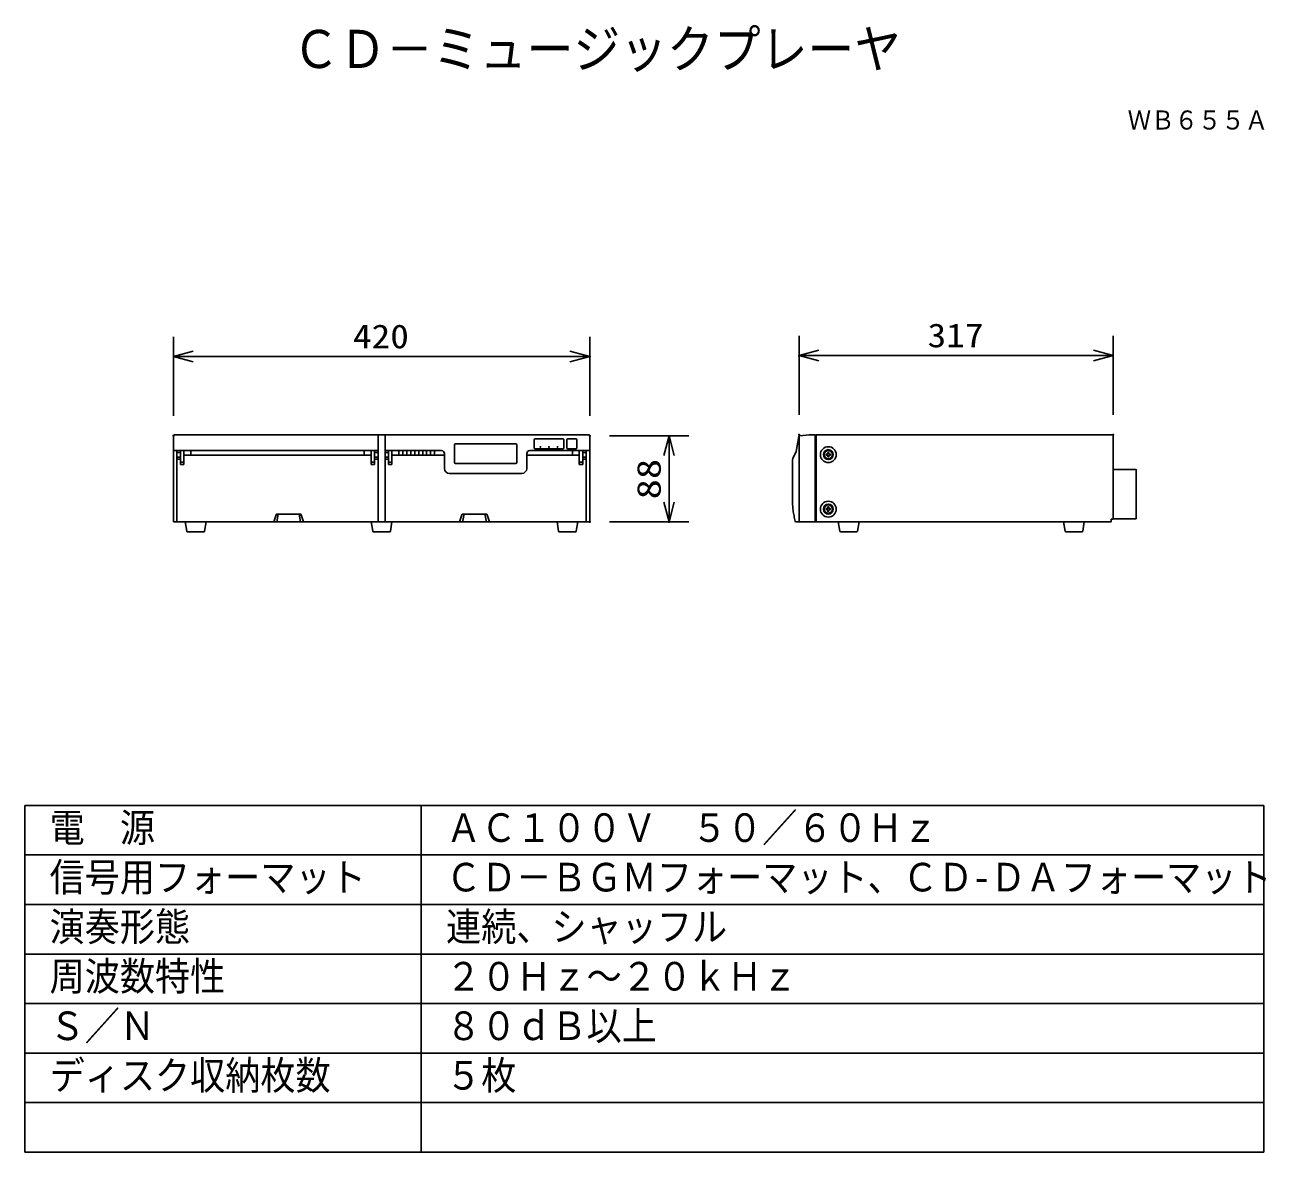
# Model space of a CAD drawing. Units: millimetres, scale not verified. Extents: x -63 to 63, y -57 to 57.
import ezdxf
from ezdxf.enums import TextEntityAlignment as Align

# ---------------------------------------------------------------- set-up
doc = ezdxf.new("R2010")
doc.units = ezdxf.units.MM
doc.header["$LTSCALE"] = 0.190236
doc.header["$PDMODE"] = 32
doc.header["$PDSIZE"] = 0.0951
for name, color, linetype in [('0-0_MOJI1', 2, 'Continuous'), ('0-1_TOUROKU', 1, 'Continuous'), ('0-2_WAKU', 1, 'Continuous'), ('0-3_GAIKEI', 1, 'Continuous'), ('0-4_SUNPO', 7, 'Continuous'), ('0-5_DEFPOINTS', 7, 'Continuous')]:
    doc.layers.add(name, color=color, linetype=linetype)
doc.styles.add('ＭＳ ゴシック', font='')
doc.styles.get('ＭＳ ゴシック').set_extended_font_data('MS Gothic')

# ---------------------------------------------------------------- blocks, each defined once
blk = doc.blocks.new('_OPEN30')
at = {"layer": '0-4_SUNPO'}
blk.add_line((0, 0), (-1, 0), dxfattribs=at)
blk.add_lwpolyline([(-1, 0.26795), (0, 0), (-1, -0.26795)], dxfattribs=at)

msp = doc.modelspace()

# ---------------------------------------------------------------- linework, layer by layer
at = {"layer": '0-2_WAKU', "color": 4}
for p, q in [((-62.5001, -56.5001), (-62.5, -21.5)), ((-62.4999, -21.5), (62.5001, -21.5)), ((-22.5, -56.5001), (-22.5, -21.5)), ((62.5001, -21.5), (62.5001, -56.5001)), ((-62.4999, -56.5001), (62.5001, -56.5001))]:
    msp.add_line(p, q, dxfattribs=at)
at = {"layer": '0-2_WAKU'}
for p, q in [((-62.4999, -26.5), (62.5001, -26.5)), ((-62.5, -31.5001), (62.5001, -31.5001)), ((-62.4999, -36.5001), (62.5001, -36.5001)), ((-62.5001, -41.5001), (62.5001, -41.5001)), ((-62.5001, -46.5001), (62.5001, -46.5001)), ((-62.5001, -51.5001), (62.5001, -51.5001))]:
    msp.add_line(p, q, dxfattribs=at)
at = {"layer": '0-3_GAIKEI', "color": 3}
for p, q in [((-47.5088, 17.8), (-47.5088, 25.8)), ((-5.5088, 17.8), (-5.5088, 25.8)), ((15.6126, 17.9), (15.6126, 25.9)), ((47.3127, 17.9), (47.3127, 25.9)), ((-45.5088, 23.8), (-7.5088, 23.8)), ((45.3127, 23.9), (17.6126, 23.9))]:
    msp.add_line(p, q, dxfattribs=at)
at = {"layer": '0-3_GAIKEI', "color": 7}
for p, q in [((-47.5088, 7.1), (-47.5088, 15.8)), ((-47.4088, 15.9), (-5.6088, 15.9)), ((-26.8588, 7.1), (-26.8588, 15.9)), ((-26.1588, 7.1), (-26.1588, 15.9)), ((-5.5088, 7.1), (-5.5088, 15.8)), ((15.5981, 15.7248), (15.3307, 14.2102)), ((15.6126, 7.1078), (15.6126, 15.7619)), ((15.6869, 15.807), (16.6427, 15.9001)), ((17.2426, 15.9001), (16.6427, 15.9001)), ((17.2426, 15.8494), (17.2426, 15.9001)), ((17.2426, 15.8494), (17.3426, 15.8494)), ((17.3426, 15.9001), (47.213, 15.9001)), ((47.3127, 7.3709), (47.3127, 15.7996)), ((-26.8588, 7.1), (-26.8588, 14.3)), ((15.3307, 14.2102), (14.9992, 13.5001)), ((14.9428, 13.2463), (14.9428, 12.1011)), ((14.9428, 12.1), (14.9428, 9.4011)), ((14.9428, 9.4011), (14.944, 9.2603)), ((14.944, 9.2603), (14.9475, 9.1195)), ((14.9475, 9.1195), (14.953, 8.979)), ((14.953, 8.979), (14.9608, 8.8384)), ((14.9608, 8.8384), (14.9713, 8.6986)), ((14.9713, 8.6986), (14.9833, 8.5586)), ((14.9833, 8.5586), (14.9981, 8.4186)), ((14.9981, 8.4186), (15.0151, 8.279)), ((15.0151, 8.279), (15.0344, 8.1398)), ((15.0344, 8.1398), (15.0554, 8.0009)), ((15.0554, 8.0009), (15.0791, 7.8625)), ((15.0791, 7.8625), (15.1052, 7.7239)), ((15.1052, 7.7239), (15.1333, 7.5864)), ((15.1333, 7.5864), (15.1634, 7.4489)), ((-46.3088, 7.1), (-46.1504, 6.183)), ((-44.2088, 7.1), (-44.3673, 6.183)), ((-44.2088, 7.1), (-27.5588, 7.1)), ((-27.5588, 7.1), (-25.4588, 7.1)), ((-27.5588, 7.1), (-27.4004, 6.183)), ((-25.4588, 7.1), (-25.6173, 6.183)), ((-25.4588, 7.1), (-8.8088, 7.1)), ((-6.7088, 7.1), (-8.8088, 7.1)), ((-8.8088, 7.1), (-8.6503, 6.183)), ((-6.7088, 7.1), (-6.8672, 6.183)), ((-5.5088, 7.1), (-6.7088, 7.1)), ((15.1634, 7.4489), (15.1958, 7.312)), ((15.1958, 7.312), (15.23, 7.1763)), ((15.327, 7.1008), (47.1129, 7.1008)), ((19.5627, 7.1008), (19.7212, 6.1838)), ((21.6627, 7.1008), (21.5043, 6.1838)), ((42.2927, 7.1008), (42.4511, 6.1838)), ((44.3927, 7.1008), (44.2342, 6.1838)), ((47.1129, 7.3709), (47.1129, 7.1)), ((47.213, 7.3709), (47.1129, 7.3709)), ((47.213, 7.3709), (47.3127, 7.3709)), ((47.3127, 7.4112), (49.613, 7.4112)), ((-46.0518, 6.1), (-44.4883, 6.1)), ((-27.3018, 6.1), (-25.7382, 6.1)), ((-6.9658, 6.1), (-8.5294, 6.1)), ((21.4057, 6.1008), (19.8197, 6.1008)), ((44.1357, 6.1008), (42.5497, 6.1008))]:
    msp.add_line(p, q, dxfattribs=at)
at = {"layer": '0-3_GAIKEI'}
for p, q in [((-11.1147, 15.4), (-11.1147, 14.6)), ((-8.2147, 15.5), (-11.0147, 15.5)), ((-8.1147, 15.4), (-8.1147, 14.6)), ((-7.8088, 14.6), (-7.8088, 15.4)), ((-6.9088, 15.5), (-7.7088, 15.5)), ((-6.8088, 14.6), (-6.8088, 15.4)), ((17.2426, 7.1008), (17.2426, 15.8494)), ((17.3426, 7.1008), (17.3426, 15.9001)), ((-47.5088, 14.3), (-26.8588, 14.3)), ((-47.1588, 7.1), (-47.1588, 14.3)), ((-47.1588, 14.1), (-46.8088, 14.1)), ((-46.8088, 12.9), (-46.8088, 14.3)), ((-46.4588, 12.9), (-46.4588, 14.3)), ((-46.4588, 13.85), (-27.5588, 13.85)), ((-45.7588, 13.85), (-45.7588, 14.3)), ((-28.2588, 13.85), (-28.2588, 14.3)), ((-27.5588, 12.9), (-27.5588, 14.3)), ((-27.2088, 12.9), (-27.2088, 14.3)), ((-26.8588, 14.1), (-27.2088, 14.1)), ((-20.4588, 14.3), (-26.1588, 14.3)), ((-26.1588, 14.1), (-25.8088, 14.1)), ((-25.8088, 12.9), (-25.8088, 14.3)), ((-25.4588, 12.9), (-25.4588, 14.3)), ((-20.1588, 13.85), (-25.4588, 13.85)), ((-24.7588, 13.85), (-24.7588, 14.3)), ((-24.3588, 13.85), (-24.3588, 14.3)), ((-23.9588, 13.85), (-23.9588, 14.3)), ((-23.5588, 13.85), (-23.5588, 14.3)), ((-23.1588, 13.85), (-23.1588, 14.3)), ((-22.7588, 13.85), (-22.7588, 14.3)), ((-22.3588, 13.85), (-22.3588, 14.3)), ((-21.9588, 13.85), (-21.9588, 14.3)), ((-21.5588, 13.85), (-21.5588, 14.3)), ((-21.1588, 13.85), (-21.1588, 14.3)), ((-20.1588, 12.5), (-20.1588, 14)), ((-19.1588, 13.1), (-19.1588, 14.9)), ((-12.9588, 15), (-19.0588, 15)), ((-12.8588, 13.1), (-12.8588, 14.9)), ((-11.8588, 12.5), (-11.8588, 14)), ((-6.5588, 13.85), (-11.8588, 13.85)), ((-5.5088, 14.3), (-11.5588, 14.3)), ((-8.2147, 14.5), (-11.0147, 14.5)), ((-6.9088, 14.5), (-7.7088, 14.5)), ((-7.2588, 13.85), (-7.2588, 14.3)), ((-6.5588, 12.9), (-6.5588, 14.3)), ((-6.2088, 12.9), (-6.2088, 14.3)), ((-5.8588, 14.1), (-6.2088, 14.1)), ((-5.8588, 7.1), (-5.8588, 14.3)), ((18.3477, 13.9512), (18.4513, 13.9512)), ((18.3477, 13.8484), (18.3477, 13.9512)), ((18.4513, 13.8484), (18.3477, 13.8484)), ((18.5113, 14.1146), (18.6145, 14.1146)), ((18.5113, 14.0112), (18.5113, 14.1146)), ((18.5113, 13.6849), (18.5113, 13.7884)), ((18.6145, 14.1146), (18.6145, 14.0112)), ((18.6145, 13.7884), (18.6145, 13.6849)), ((18.6745, 13.9512), (18.7774, 13.9512)), ((18.7774, 13.8484), (18.6745, 13.8484)), ((18.7774, 13.9512), (18.7774, 13.8484)), ((-47.1588, 13.65), (-46.8088, 13.65)), ((-47.1588, 13.45), (-46.8088, 13.45)), ((-46.8088, 13.15), (-46.4588, 13.15)), ((-46.8088, 12.9), (-46.4588, 12.9)), ((-27.2088, 13.15), (-27.5588, 13.15)), ((-27.2088, 12.9), (-27.5588, 12.9)), ((-26.8588, 13.65), (-27.2088, 13.65)), ((-26.8588, 13.45), (-27.2088, 13.45)), ((-26.1588, 13.65), (-25.8088, 13.65)), ((-26.1588, 13.45), (-25.8088, 13.45)), ((-25.8088, 13.15), (-25.4588, 13.15)), ((-25.8088, 12.9), (-25.4588, 12.9)), ((-12.9588, 13), (-19.0588, 13)), ((-6.2088, 13.15), (-6.5588, 13.15)), ((-6.2088, 12.9), (-6.5588, 12.9)), ((-5.8588, 13.65), (-6.2088, 13.65)), ((-5.8588, 13.45), (-6.2088, 13.45)), ((18.6145, 13.6849), (18.5113, 13.6849)), ((-12.3588, 12), (-19.6588, 12)), ((-37.3838, 7.1), (-37.1586, 7.8295)), ((-37.0838, 7.1), (-36.9338, 7.9)), ((-37.063, 7.9), (-34.7046, 7.9)), ((-34.8338, 7.9), (-34.6838, 7.1)), ((-34.3838, 7.1), (-34.6091, 7.8295)), ((-18.6338, 7.1), (-18.4086, 7.8295)), ((-18.1838, 7.9), (-18.3338, 7.1)), ((-15.9546, 7.9), (-18.313, 7.9)), ((-15.9338, 7.1), (-16.0838, 7.9)), ((-15.6338, 7.1), (-15.859, 7.8295)), ((18.6145, 8.6158), (18.6145, 8.5125)), ((18.6145, 8.2897), (18.6145, 8.1861)), ((18.7774, 8.3497), (18.6745, 8.3497))]:
    msp.add_line(p, q, dxfattribs=at)
at = {"layer": '0-3_GAIKEI', "color": 7}
for points in [[(47.3127, 15.7996), (47.3123, 15.8101), (47.3103, 15.82), (47.3084, 15.8296), (47.3049, 15.8387), (47.3006, 15.8471), (47.2955, 15.8557), (47.2899, 15.8636), (47.2835, 15.8707), (47.2761, 15.8771), (47.2687, 15.8825), (47.2605, 15.8878), (47.2519, 15.8919), (47.2426, 15.8954), (47.2328, 15.8977), (47.2229, 15.8993), (47.213, 15.9001)], [(49.613, 7.4112), (49.613, 12.4109), (47.3127, 12.4109)], [(-47.5088, 7.1), (-46.3088, 7.1), (-44.2088, 7.1)]]:
    msp.add_lwpolyline(points, dxfattribs=at)
at = {"layer": '0-3_GAIKEI'}
for points in [[(18.4513, 8.3497), (18.3477, 8.3497), (18.3477, 8.4525), (18.4513, 8.4525)], [(18.5113, 8.5125), (18.5113, 8.6158), (18.6145, 8.6158)], [(18.6145, 8.1861), (18.5113, 8.1861), (18.5113, 8.2897)], [(18.6745, 8.4525), (18.7774, 8.4525), (18.7774, 8.3497)]]:
    msp.add_lwpolyline(points, dxfattribs=at)
for centre, radius in [((-10.4806, 14.6722), 0.0327), ((-9.6222, 14.6722), 0.0327), ((-8.7488, 14.6722), 0.0327), ((18.5629, 13.8997), 0.8001), ((18.5629, 13.8997), 0.5002), ((18.5629, 13.8997), 0.4147), ((18.5629, 8.401), 0.8001), ((18.5629, 8.401), 0.5002), ((18.5629, 8.401), 0.4147)]:
    msp.add_circle(centre, radius, dxfattribs=at)
at = {"layer": '0-3_GAIKEI', "color": 7}
for centre, radius, start, end in [((-47.4088, 15.8), 0.1, 90, 180), ((-5.6088, 15.8), 0.1, 0, 90), ((15.6966, 15.7075), 0.1, 95.56148, 169.98908), ((15.5428, 13.2463), 0.6, 154.97263, 180), ((15.327, 7.2008), 0.1, 194.15141, 270), ((-46.0518, 6.2), 0.1, 189.80344, 270), ((-44.4658, 6.2), 0.1, 270, 350.19656), ((-27.3018, 6.2), 0.1, 189.80344, 270), ((-25.7158, 6.2), 0.1, 270, 350.19656), ((-8.5518, 6.2), 0.1, 189.80344, 270), ((-6.9658, 6.2), 0.1, 270, 350.19656), ((19.8197, 6.2008), 0.1, 189.80344, 270), ((21.4057, 6.2008), 0.1, 270, 350.19656), ((42.5497, 6.2008), 0.1, 189.80344, 270), ((44.1357, 6.2008), 0.1, 270, 350.19656)]:
    msp.add_arc(centre, radius, start, end, dxfattribs=at)
at = {"layer": '0-3_GAIKEI'}
for centre, radius, start, end in [((-11.0147, 15.4), 0.1, 90, 180), ((-8.2147, 15.4), 0.1, 0, 90), ((-7.7088, 15.4), 0.1, 90, 180), ((-6.9088, 15.4), 0.1, 0, 90), ((-20.4588, 14), 0.3, 0, 90), ((-19.0588, 14.9), 0.1, 90, 180), ((-12.9588, 14.9), 0.1, 0, 90), ((-11.5588, 14), 0.3, 90, 180), ((-11.0147, 14.6), 0.1, 180, 270), ((-8.2147, 14.6), 0.1, 270, 0), ((-7.7088, 14.6), 0.1, 180, 270), ((-6.9088, 14.6), 0.1, 270, 0), ((18.4513, 14.0112), 0.06, 270, 0), ((18.4513, 13.7884), 0.06, 0, 90), ((18.6745, 14.0112), 0.06, 180, 270), ((18.6745, 13.7884), 0.06, 90, 180), ((-19.0588, 13.1), 0.1, 180, 270), ((-12.9588, 13.1), 0.1, 270, 0), ((-19.6588, 12.5), 0.5, 180, 270), ((-12.3588, 12.5), 0.5, 270, 0), ((-37.063, 7.8), 0.1, 90, 162.84159), ((-34.7046, 7.8), 0.1, 17.15841, 90), ((-18.313, 7.8), 0.1, 90, 162.84159), ((-15.9546, 7.8), 0.1, 17.15841, 90), ((18.4513, 8.5125), 0.06, 270, 0), ((18.4513, 8.2897), 0.06, 0, 90), ((18.6745, 8.5125), 0.06, 180, 270), ((18.6745, 8.2897), 0.06, 90, 180)]:
    msp.add_arc(centre, radius, start, end, dxfattribs=at)
at = {"layer": '0-4_SUNPO', "color": 3}
for p, q in [((-3.5088, 15.8), (4.4912, 15.8)), ((2.4912, 13.8), (2.4912, 9.1)), ((-3.5088, 7.1), (4.4912, 7.1))]:
    msp.add_line(p, q, dxfattribs=at)
at = {"layer": '0-4_SUNPO'}
for p in [(-5.5088, 23.8), (15.6126, 23.9), (-47.5088, 15.8), (-5.5088, 15.8), (15.6126, 15.9), (47.3127, 15.9)]:
    msp.add_point(p, dxfattribs=at)
at = {"layer": '0-5_DEFPOINTS'}
for p in [(-5.5088, 15.8), (-5.5088, 7.1), (2.4912, 7.1)]:
    msp.add_point(p, dxfattribs=at)

# ---------------------------------------------------------------- block references
at = {"layer": '0-3_GAIKEI', "xscale": 2, "yscale": 2, "rotation": 180}
for p in [(-47.5088, 23.8), (15.6126, 23.9)]:
    msp.add_blockref('_OPEN30', p, dxfattribs=at)
at = {"layer": '0-3_GAIKEI', "xscale": 2, "yscale": 2}
for p in [(-5.5088, 23.8), (47.3127, 23.9)]:
    msp.add_blockref('_OPEN30', p, dxfattribs=at)
at = {"layer": '0-4_SUNPO', "xscale": 2, "yscale": 2}
for p, rotation in [((2.4912, 15.8), 90), ((2.4912, 7.1), 270)]:
    msp.add_blockref('_OPEN30', p, dxfattribs=dict(at, rotation=rotation))

# ---------------------------------------------------------------- texts
at = {"layer": '0-0_MOJI1', "style": 'ＭＳ ゴシック', "width": 0.9}
for s, height, p in [('ＣＤ－ミュージックプレーヤ', 3.848, (-35.5001, 51.7599)), ('電\u3000源', 2.887, (-59.9999, -26.0552)), ('ＡＣ１００Ｖ\u3000５０／６０Ｈｚ', 2.887, (-20, -26.0552)), ('信号用フォーマット', 2.887, (-59.9999, -31.0552)), ('ＣＤ－ＢＧＭフォーマット、ＣＤ-ＤＡフォーマット', 2.887, (-20, -31.0552)), ('演奏形態', 2.887, (-59.9999, -36.0552)), ('連続、シャッフル', 2.887, (-20, -36.0552)), ('周波数特性', 2.887, (-59.9999, -41.0552)), ('２０Ｈｚ～２０ｋＨｚ', 2.887, (-20, -41.0552)), ('Ｓ／Ｎ', 2.887, (-59.9999, -46.0552)), ('８０ｄＢ以上', 2.887, (-20, -46.0552)), ('ディスク収納枚数', 2.887, (-59.9999, -51.0552)), ('５枚', 2.887, (-20, -51.0552))]:
    msp.add_text(s, height=height, dxfattribs=at).set_placement(p, align=Align.BOTTOM_LEFT)
at = {"layer": '0-1_TOUROKU', "style": 'ＭＳ ゴシック', "width": 0.9}
msp.add_text('ＷＢ６５５Ａ', height=1.925, dxfattribs=at).set_placement((48.7667, 46.13), align=Align.BOTTOM_LEFT)
at = {"layer": '0-3_GAIKEI', "color": 3, "style": 'ＭＳ ゴシック', "width": 1.15}
for s, p in [('420', (-29.3959, 23.9096)), ('317', (28.5755, 24.0096))]:
    msp.add_text(s, height=2.406, dxfattribs=at).set_placement(p, align=Align.BOTTOM_LEFT)
at = {"layer": '0-4_SUNPO', "color": 3, "style": 'ＭＳ ゴシック', "width": 1.25}
msp.add_text('88', height=2.406, rotation=90, dxfattribs=at).set_placement((2.3817, 9.3831), align=Align.BOTTOM_LEFT)

doc.saveas('drawing.dxf')
